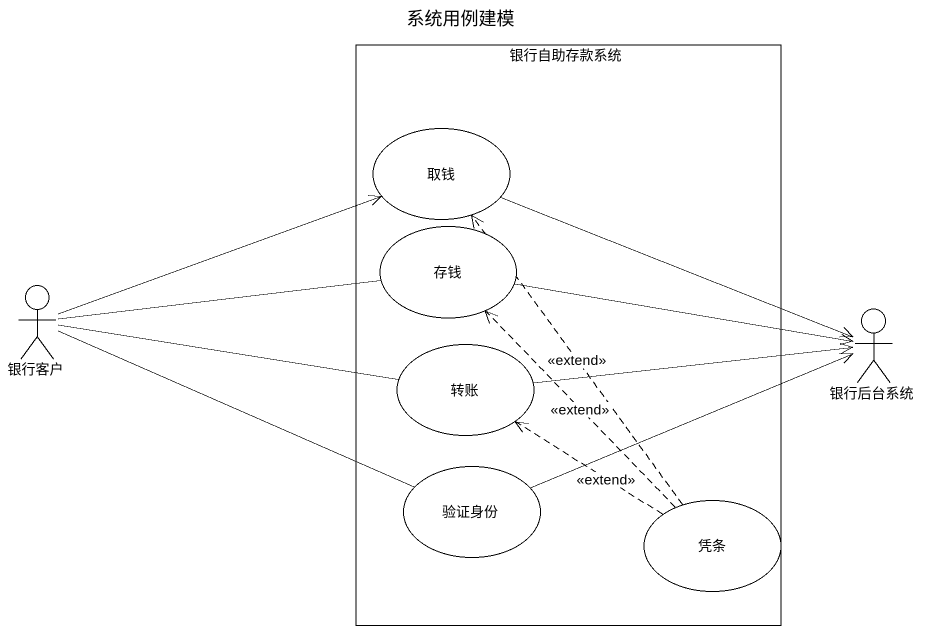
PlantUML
@startuml
title 系统用例建模
rectangle 银行自助存款系统 {
  usecase 取钱
  usecase 存钱
  usecase 转账
  usecase 验证身份
  usecase 凭条
}
actor 银行客户
actor 银行后台系统
取钱 -right-> 银行后台系统
存钱 -right-> 银行后台系统
银行客户 -right-> 取钱
银行客户 -right- 存钱
银行客户 -right- 转账
银行客户 -right- 验证身份
转账 -right-> 银行后台系统
验证身份 -right-> 银行后台系统
凭条 .up.> 取钱 : <<extend>>
凭条 .up.> 存钱 : <<extend>>
凭条 .up.> 转账 : <<extend>>
@enduml
